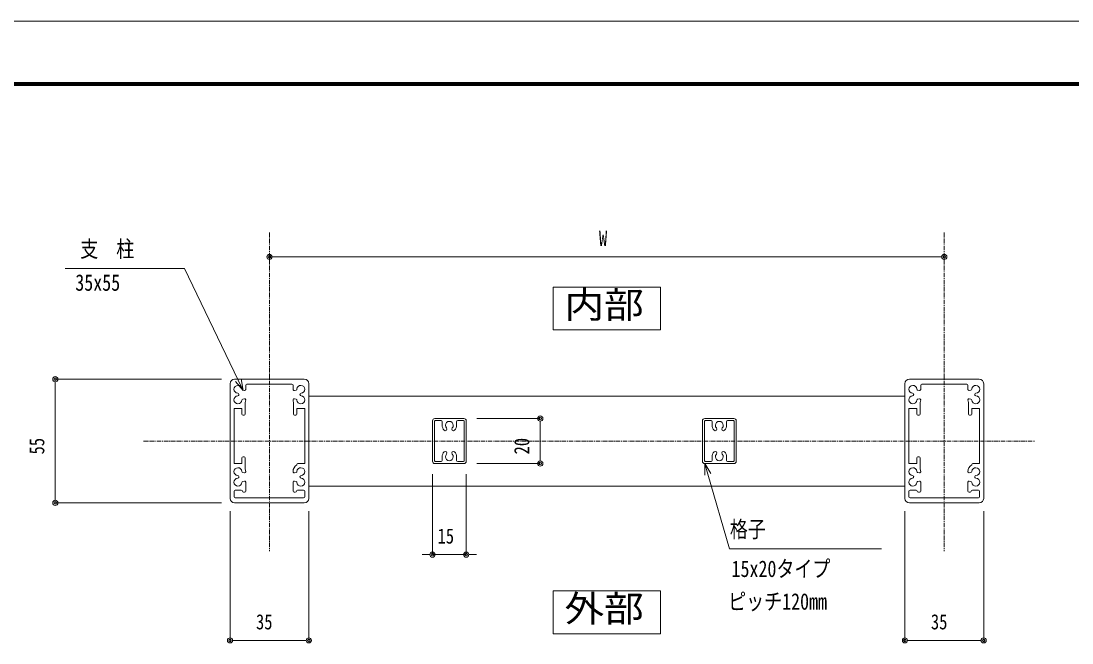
# Model space of a CAD drawing. Units: millimetres, scale not verified, with parts at other scales. Extents: x -1682 to 1682, y -1188 to 1188.
# Drawn here: x -340 to 594, y 635 to 1188 of the extents above; entities that cross this region are included whole.
import ezdxf
from ezdxf.enums import TextEntityAlignment as Align

# ---------------------------------------------------------------- set-up
doc = ezdxf.new("R2010")
doc.units = ezdxf.units.MM
doc.header["$LTSCALE"] = 3
doc.linetypes.add('USER1', pattern=[2, 1.25, -0.25, 0.25, -0.25])
for name, color, linetype, lineweight in [('0-0_0', 7, 'Continuous', 18), ('0-1_DEFPOINTS', 5, 'Continuous', 18), ('0-6_WAKU', 7, 'Continuous', 18), ('0-E_3中心線', 2, 'USER1', 18), ('0-F_41_U+FF71_U+FF99_U+FF90', 6, 'Continuous', 18), ('1-0_1手摺寸法', 3, 'Continuous', 18), ('1-1_42_U+FF71_U+FF99_U+FF90部品', 6, 'Continuous', 18), ('1-2_P4-12', 7, 'Continuous', 18)]:
    doc.layers.add(name, color=color, linetype=linetype, lineweight=lineweight)
doc.styles.add('ＭＳ ゴシック', font='')
doc.styles.get('ＭＳ ゴシック').set_extended_font_data('MS Gothic')

msp = doc.modelspace()

# ---------------------------------------------------------------- linework, layer by layer
at = {"layer": '0-0_0', "lineweight": 9}
for p, q in [((-117.151, 978.311), (-114.851, 978.311)), ((478.249, 978.311), (475.949, 978.311)), ((-309.781, 867.277), (-309.781, 864.977)), ((-142.732, 859.577), (-147.077, 868.584)), ((121.377, 832.277), (121.377, 829.977)), ((121.377, 796.877), (121.377, 799.177)), ((267.549, 794.577), (270.33, 784.972)), ((-309.781, 761.877), (-309.781, 764.177)), ((23.249, 713.58), (20.949, 713.58)), ((57.849, 713.58), (60.149, 713.58)), ((-152.151, 637.32), (-149.851, 637.32)), ((-86.751, 637.32), (-89.051, 637.32)), ((447.849, 637.32), (450.149, 637.32)), ((513.249, 637.32), (510.949, 637.32))]:
    msp.add_line(p, q, dxfattribs=at)
at = {"layer": '0-0_0'}
for points in [[(-147.077, 868.584), (-195.042, 968.014), (-301.076, 968.014)], [(270.33, 784.972), (289.49, 718.802), (424.585, 718.802)]]:
    msp.add_lwpolyline(points, dxfattribs=at)
at = {"layer": '0-0_0', "lineweight": 9}
for points in [[(-149.49, 867.42), (-142.732, 859.577), (-144.663, 869.748)], [(272.904, 785.717), (267.549, 794.577), (267.757, 784.226)]]:
    msp.add_lwpolyline(points, dxfattribs=at)
for centre, radius in [((-119.451, 978.311), 2.3), ((-119.451, 978.311), 1.15), ((480.549, 978.311), 2.3), ((480.549, 978.311), 1.15), ((-309.781, 869.577), 2.3), ((-309.781, 869.577), 1.15), ((121.377, 834.577), 2.3), ((121.377, 834.577), 1.15), ((121.377, 794.577), 2.3), ((121.377, 794.577), 1.15), ((-309.781, 759.577), 2.3), ((-309.781, 759.577), 1.15), ((25.549, 713.58), 2.3), ((25.549, 713.58), 1.15), ((55.549, 713.58), 2.3), ((55.549, 713.58), 1.15), ((-154.451, 637.32), 2.3), ((-154.451, 637.32), 1.15), ((-84.451, 637.32), 2.3), ((-84.451, 637.32), 1.15), ((445.549, 637.32), 2.3), ((445.549, 637.32), 1.15), ((515.549, 637.32), 2.3), ((515.549, 637.32), 1.15)]:
    msp.add_circle(centre, radius, dxfattribs=at)
at = {"layer": '0-1_DEFPOINTS'}
msp.add_line((1681.99, 1188.024), (-1682.01, 1188.024), dxfattribs=at)
at = {"layer": '0-6_WAKU'}
for p, q in [((1599.19, 1133.224), (-1603.21, 1133.224)), ((1598.59, 1132.624), (-1602.61, 1132.624)), ((1597.99, 1132.024), (-1602.01, 1132.024)), ((1597.39, 1131.424), (-1601.41, 1131.424)), ((1596.79, 1130.824), (-1600.81, 1130.824))]:
    msp.add_line(p, q, dxfattribs=at)
at = {"layer": '0-E_3中心線'}
for p, q in [((-119.451, 999.929), (-119.451, 716.586)), ((480.549, 999.929), (480.549, 716.586)), ((-231.327, 814.577), (561.163, 814.577))]:
    msp.add_line(p, q, dxfattribs=at)
at = {"layer": '0-F_41_U+FF71_U+FF99_U+FF90'}
for p, q in [((-150.451, 869.577), (-88.451, 869.577)), ((449.549, 869.577), (511.549, 869.577)), ((-154.451, 865.577), (-154.451, 763.577)), ((-143.13, 859.815), (-141.625, 859.55)), ((-140.451, 860.527), (-140.451, 864.177)), ((-99.451, 865.177), (-139.451, 865.177)), ((-98.451, 860.577), (-98.451, 864.177)), ((-95.772, 859.815), (-97.277, 859.55)), ((-84.451, 865.577), (-84.451, 763.577)), ((445.549, 865.577), (445.549, 763.577)), ((456.87, 859.815), (458.375, 859.55)), ((459.549, 860.527), (459.549, 864.177)), ((500.549, 865.177), (460.549, 865.177)), ((501.549, 860.577), (501.549, 864.177)), ((504.228, 859.815), (502.723, 859.55)), ((515.549, 865.577), (515.549, 763.577)), ((-146.689, 856.256), (-146.622, 855.877)), ((-146.689, 855.498), (-146.622, 855.877)), ((-143.13, 851.939), (-141.625, 852.204)), ((-95.772, 851.939), (-97.277, 852.204)), ((-92.213, 856.256), (-92.28, 855.877)), ((-92.213, 855.498), (-92.28, 855.877)), ((453.311, 856.256), (453.378, 855.877)), ((453.311, 855.498), (453.378, 855.877)), ((456.87, 851.939), (458.375, 852.204)), ((504.228, 851.939), (502.723, 852.204)), ((507.787, 856.256), (507.72, 855.877)), ((507.787, 855.498), (507.72, 855.877)), ((-150.851, 794.977), (-150.851, 843.177)), ((-150.451, 843.577), (-144.251, 843.577)), ((-143.851, 838.577), (-143.851, 843.177)), ((-140.851, 838.577), (-140.851, 848.845)), ((-98.051, 838.577), (-98.051, 848.845)), ((-95.051, 843.177), (-95.051, 838.577)), ((-88.451, 843.577), (-94.651, 843.577)), ((-88.051, 794.977), (-88.051, 843.177)), ((449.149, 794.977), (449.149, 843.177)), ((449.549, 843.577), (455.749, 843.577)), ((456.149, 838.577), (456.149, 843.177)), ((459.149, 838.577), (459.149, 848.845)), ((501.949, 838.577), (501.949, 848.845)), ((504.949, 843.177), (504.949, 838.577)), ((511.549, 843.577), (505.349, 843.577)), ((511.949, 794.977), (511.949, 843.177)), ((-141.851, 837.577), (-142.851, 837.577)), ((-96.051, 837.577), (-97.051, 837.577)), ((25.549, 832.577), (25.549, 814.577)), ((27.349, 832.177), (27.349, 814.577)), ((53.549, 834.577), (27.549, 834.577)), ((33.149, 832.777), (27.949, 832.777)), ((34.149, 831.777), (34.149, 828.577)), ((46.949, 831.777), (46.949, 828.577)), ((53.149, 832.777), (47.949, 832.777)), ((53.749, 832.177), (53.749, 814.577)), ((55.549, 832.577), (55.549, 814.577)), ((265.549, 832.577), (265.549, 814.577)), ((267.349, 832.177), (267.349, 814.577)), ((293.549, 834.577), (267.549, 834.577)), ((273.149, 832.777), (267.949, 832.777)), ((274.149, 831.777), (274.149, 828.577)), ((286.949, 831.777), (286.949, 828.577)), ((293.149, 832.777), (287.949, 832.777)), ((293.749, 832.177), (293.749, 814.577)), ((295.549, 832.577), (295.549, 814.577)), ((458.149, 837.577), (457.149, 837.577)), ((503.949, 837.577), (502.949, 837.577)), ((25.549, 796.577), (25.549, 814.577)), ((27.349, 796.977), (27.349, 814.577)), ((53.749, 796.977), (53.749, 814.577)), ((55.549, 796.577), (55.549, 814.577)), ((265.549, 796.577), (265.549, 814.577)), ((267.349, 796.977), (267.349, 814.577)), ((293.749, 796.977), (293.749, 814.577)), ((295.549, 796.577), (295.549, 814.577)), ((-150.451, 794.577), (-144.251, 794.577)), ((-143.851, 799.577), (-143.851, 794.977)), ((-141.851, 800.577), (-142.851, 800.577)), ((-140.851, 799.577), (-140.851, 789.709)), ((-88.451, 794.577), (-94.051, 794.577)), ((53.549, 794.577), (27.549, 794.577)), ((33.149, 796.377), (27.949, 796.377)), ((34.149, 797.377), (34.149, 800.577)), ((46.949, 797.377), (46.949, 800.577)), ((53.149, 796.377), (47.949, 796.377)), ((293.549, 794.577), (267.549, 794.577)), ((273.149, 796.377), (267.949, 796.377)), ((274.149, 797.377), (274.149, 800.577)), ((286.949, 797.377), (286.949, 800.577)), ((293.149, 796.377), (287.949, 796.377)), ((449.549, 794.577), (455.749, 794.577)), ((456.149, 799.577), (456.149, 794.977)), ((458.149, 800.577), (457.149, 800.577)), ((459.149, 799.577), (459.149, 789.709)), ((511.549, 794.577), (505.949, 794.577)), ((-143.13, 786.615), (-141.625, 786.35)), ((-95.772, 786.615), (-97.277, 786.35)), ((-95.051, 793.577), (-95.051, 793.38)), ((456.87, 786.615), (458.375, 786.35)), ((504.228, 786.615), (502.723, 786.35)), ((504.949, 793.577), (504.949, 793.38)), ((-146.689, 783.056), (-146.622, 782.677)), ((-146.689, 782.298), (-146.622, 782.677)), ((-143.13, 778.739), (-141.625, 779.004)), ((-140.451, 777.977), (-140.451, 769.977)), ((-98.451, 777.977), (-98.451, 769.977)), ((-95.772, 778.739), (-97.277, 779.004)), ((-92.213, 783.056), (-92.28, 782.677)), ((-92.213, 782.298), (-92.28, 782.677)), ((453.311, 783.056), (453.378, 782.677)), ((453.311, 782.298), (453.378, 782.677)), ((456.87, 778.739), (458.375, 779.004)), ((459.549, 777.977), (459.549, 769.977)), ((501.549, 777.977), (501.549, 769.977)), ((504.228, 778.739), (502.723, 779.004)), ((507.787, 783.056), (507.72, 782.677)), ((507.787, 782.298), (507.72, 782.677)), ((-150.851, 764.977), (-150.851, 769.977)), ((-149.851, 770.977), (-144.451, 770.977)), ((-142.451, 768.977), (-141.451, 768.977)), ((-96.451, 768.977), (-97.451, 768.977)), ((-89.051, 770.977), (-94.451, 770.977)), ((-88.051, 764.977), (-88.051, 769.977)), ((449.149, 764.977), (449.149, 769.977)), ((450.149, 770.977), (455.549, 770.977)), ((457.549, 768.977), (458.549, 768.977)), ((503.549, 768.977), (502.549, 768.977)), ((510.949, 770.977), (505.549, 770.977)), ((511.949, 764.977), (511.949, 769.977)), ((-150.451, 759.577), (-88.451, 759.577)), ((-89.051, 763.977), (-149.851, 763.977)), ((449.549, 759.577), (511.549, 759.577)), ((510.949, 763.977), (450.149, 763.977))]:
    msp.add_line(p, q, dxfattribs=at)
for centre, radius, start, end in [((-150.451, 865.577), 4, 90, 180), ((-88.451, 865.577), 4, 0, 90), ((449.549, 865.577), 4, 90, 180), ((511.549, 865.577), 4, 0, 90), ((-147.451, 860.577), 3.5, 2.83959, 267.16041), ((-142.956, 860.8), 1, 182.83959, 260), ((-141.451, 860.535), 1, 260, 359.59407), ((-139.451, 864.177), 1, 90, 180), ((-147.451, 860.577), 7, 359.59407, 0), ((-99.451, 864.177), 1, 0, 90), ((-91.451, 860.577), 7, 180, 180.40593), ((-97.451, 860.535), 1, 180.40593, 280), ((-95.945, 860.8), 1, 280, 357.16041), ((-91.451, 860.577), 3.5, 272.83959, 177.16041), ((452.549, 860.577), 3.5, 2.83959, 267.16041), ((457.044, 860.8), 1, 182.83959, 260), ((458.549, 860.535), 1, 260, 359.59407), ((460.549, 864.177), 1, 90, 180), ((452.549, 860.577), 7, 359.59407, 0), ((500.549, 864.177), 1, 0, 90), ((508.549, 860.577), 7, 180, 180.40593), ((502.549, 860.535), 1, 180.40593, 280), ((504.055, 860.8), 1, 280, 357.16041), ((508.549, 860.577), 3.5, 272.83959, 177.16041), ((-147.451, 851.177), 3.5, 92.83959, 357.16041), ((-147.674, 856.083), 1, 10, 87.16041), ((-147.674, 855.672), 1, 272.83959, 350), ((-142.956, 850.954), 1, 100, 177.16041), ((-141.451, 851.22), 1, 0.40593, 100), ((-147.451, 851.177), 7, 340.53705, 0.40593), ((-97.451, 851.22), 1, 80, 179.59407), ((-91.451, 851.177), 7, 179.59407, 199.46295), ((-95.945, 850.954), 1, 2.83959, 80), ((-91.451, 851.177), 3.5, 182.83959, 87.16041), ((-91.228, 856.083), 1, 92.83959, 170), ((-91.228, 855.672), 1, 190, 267.16041), ((452.549, 851.177), 3.5, 92.83959, 357.16041), ((452.326, 856.083), 1, 10, 87.16041), ((452.326, 855.672), 1, 272.83959, 350), ((457.044, 850.954), 1, 100, 177.16041), ((458.549, 851.22), 1, 0.40593, 100), ((452.549, 851.177), 7, 340.53705, 0.40593), ((502.549, 851.22), 1, 80, 179.59407), ((508.549, 851.177), 7, 179.59407, 199.46295), ((504.055, 850.954), 1, 2.83959, 80), ((508.549, 851.177), 3.5, 182.83959, 87.16041), ((508.772, 856.083), 1, 92.83959, 170), ((508.772, 855.672), 1, 190, 267.16041), ((-150.451, 843.177), 0.4, 90, 180), ((-144.251, 843.177), 0.4, 0, 90), ((-94.651, 843.177), 0.4, 90, 180), ((-88.451, 843.177), 0.4, 0, 90), ((449.549, 843.177), 0.4, 90, 180), ((455.749, 843.177), 0.4, 0, 90), ((505.349, 843.177), 0.4, 90, 180), ((511.549, 843.177), 0.4, 0, 90), ((-142.851, 838.577), 1, 180, 270), ((-141.851, 838.577), 1, 270, 0), ((-97.051, 838.577), 1, 180, 270), ((-96.051, 838.577), 1, 270, 0), ((27.549, 832.577), 2, 90, 180), ((27.949, 832.177), 0.6, 90, 180), ((33.149, 831.777), 1, 0, 90), ((40.549, 828.577), 3.5, 316.84421, 223.15579), ((47.949, 831.777), 1, 90, 180), ((53.149, 832.177), 0.6, 0, 90), ((53.549, 832.577), 2, 0, 90), ((267.549, 832.577), 2, 90, 180), ((267.949, 832.177), 0.6, 90, 180), ((273.149, 831.777), 1, 0, 90), ((280.549, 828.577), 3.5, 316.84421, 223.15579), ((287.949, 831.777), 1, 90, 180), ((293.149, 832.177), 0.6, 0, 90), ((293.549, 832.577), 2, 0, 90), ((457.149, 838.577), 1, 180, 270), ((458.149, 838.577), 1, 270, 0), ((502.949, 838.577), 1, 180, 270), ((503.949, 838.577), 1, 270, 0), ((40.549, 828.577), 6.4, 180, 223.15579), ((36.927, 825.203), 1.45, 223.80487, 42.50672), ((44.171, 825.203), 1.45, 137.49328, 316.19513), ((40.549, 828.577), 6.4, 316.84421, 0), ((280.549, 828.577), 6.4, 180, 223.15579), ((276.927, 825.203), 1.45, 223.80487, 42.50672), ((284.171, 825.203), 1.45, 137.49328, 316.19513), ((280.549, 828.577), 6.4, 316.84421, 0), ((40.549, 800.577), 6.4, 136.84421, 180), ((36.927, 803.951), 1.45, 317.49328, 136.19513), ((44.171, 803.951), 1.45, 43.80487, 222.50672), ((40.549, 800.577), 6.4, 0, 43.15579), ((280.549, 800.577), 6.4, 136.84421, 180), ((276.927, 803.951), 1.45, 317.49328, 136.19513), ((284.171, 803.951), 1.45, 43.80487, 222.50672), ((280.549, 800.577), 6.4, 0, 43.15579), ((-150.451, 794.977), 0.4, 180, 270), ((-144.251, 794.977), 0.4, 270, 0), ((-142.851, 799.577), 1, 90, 180), ((-141.851, 799.577), 1, 0, 90), ((-94.051, 793.577), 1, 90, 180), ((-88.451, 794.977), 0.4, 270, 0), ((27.549, 796.577), 2, 180, 270), ((27.949, 796.977), 0.6, 180, 270), ((33.149, 797.377), 1, 270, 0), ((40.549, 800.577), 3.5, 136.84421, 43.15579), ((47.949, 797.377), 1, 180, 270), ((53.149, 796.977), 0.6, 270, 0), ((53.549, 796.577), 2, 270, 0), ((267.549, 796.577), 2, 180, 270), ((267.949, 796.977), 0.6, 180, 270), ((273.149, 797.377), 1, 270, 0), ((280.549, 800.577), 3.5, 136.84421, 43.15579), ((287.949, 797.377), 1, 180, 270), ((293.149, 796.977), 0.6, 270, 0), ((293.549, 796.577), 2, 270, 0), ((449.549, 794.977), 0.4, 180, 270), ((455.749, 794.977), 0.4, 270, 0), ((457.149, 799.577), 1, 90, 180), ((458.149, 799.577), 1, 0, 90), ((505.949, 793.577), 1, 90, 180), ((511.549, 794.977), 0.4, 270, 0), ((-147.451, 787.377), 3.5, 2.83959, 267.16041), ((-142.956, 787.6), 1, 182.83959, 260), ((-141.451, 787.335), 1, 260, 359.59407), ((-147.451, 787.377), 7, 359.59407, 19.46295), ((-91.451, 787.377), 7, 120.94972, 180.40593), ((-97.451, 787.335), 1, 180.40593, 280), ((-95.945, 787.6), 1, 280, 357.16041), ((-91.451, 787.377), 3.5, 272.83959, 177.16041), ((452.549, 787.377), 3.5, 2.83959, 267.16041), ((457.044, 787.6), 1, 182.83959, 260), ((458.549, 787.335), 1, 260, 359.59407), ((452.549, 787.377), 7, 359.59407, 19.46295), ((508.549, 787.377), 7, 120.94972, 180.40593), ((502.549, 787.335), 1, 180.40593, 280), ((504.055, 787.6), 1, 280, 357.16041), ((508.549, 787.377), 3.5, 272.83959, 177.16041), ((-147.451, 777.977), 3.5, 92.83959, 357.16041), ((-147.674, 782.883), 1, 10, 87.16041), ((-147.674, 782.472), 1, 272.83959, 350), ((-142.956, 777.754), 1, 100, 177.16041), ((-141.451, 778.02), 1, 0.40593, 100), ((-147.451, 777.977), 7, 0, 0.40593), ((-97.451, 778.02), 1, 80, 179.59407), ((-91.451, 777.977), 7, 179.59407, 180), ((-95.945, 777.754), 1, 2.83959, 80), ((-91.451, 777.977), 3.5, 182.83959, 87.16041), ((-91.228, 782.883), 1, 92.83959, 170), ((-91.228, 782.472), 1, 190, 267.16041), ((452.549, 777.977), 3.5, 92.83959, 357.16041), ((452.326, 782.883), 1, 10, 87.16041), ((452.326, 782.472), 1, 272.83959, 350), ((457.044, 777.754), 1, 100, 177.16041), ((458.549, 778.02), 1, 0.40593, 100), ((452.549, 777.977), 7, 0, 0.40593), ((502.549, 778.02), 1, 80, 179.59407), ((508.549, 777.977), 7, 179.59407, 180), ((504.055, 777.754), 1, 2.83959, 80), ((508.549, 777.977), 3.5, 182.83959, 87.16041), ((508.772, 782.883), 1, 92.83959, 170), ((508.772, 782.472), 1, 190, 267.16041), ((-149.851, 769.977), 1, 90, 180), ((-144.451, 769.977), 1, 0, 90), ((-142.451, 769.977), 1, 180, 270), ((-141.451, 769.977), 1, 270, 0), ((-97.451, 769.977), 1, 180, 270), ((-96.451, 769.977), 1, 270, 0), ((-94.451, 769.977), 1, 90, 180), ((-89.051, 769.977), 1, 0, 90), ((450.149, 769.977), 1, 90, 180), ((455.549, 769.977), 1, 0, 90), ((457.549, 769.977), 1, 180, 270), ((458.549, 769.977), 1, 270, 0), ((502.549, 769.977), 1, 180, 270), ((503.549, 769.977), 1, 270, 0), ((505.549, 769.977), 1, 90, 180), ((510.949, 769.977), 1, 0, 90), ((-150.451, 763.577), 4, 180, 270), ((-149.851, 764.977), 1, 180, 270), ((-89.051, 764.977), 1, 270, 0), ((-88.451, 763.577), 4, 270, 0), ((449.549, 763.577), 4, 180, 270), ((450.149, 764.977), 1, 180, 270), ((510.949, 764.977), 1, 270, 0), ((511.549, 763.577), 4, 270, 0)]:
    msp.add_arc(centre, radius, start, end, dxfattribs=at)
at = {"layer": '1-0_1手摺寸法'}
for p, q in [((-119.451, 976.845), (-119.451, 978.311)), ((-114.851, 978.311), (475.949, 978.311)), ((480.549, 976.845), (480.549, 978.311)), ((-161.951, 869.577), (-309.781, 869.577)), ((-309.781, 864.977), (-309.781, 764.177)), ((65.049, 834.577), (121.377, 834.577)), ((121.377, 829.977), (121.377, 799.177)), ((65.049, 794.577), (121.377, 794.577)), ((25.549, 785.077), (25.549, 713.58)), ((55.549, 785.077), (55.549, 713.58)), ((-161.951, 759.577), (-309.781, 759.577)), ((-154.451, 752.077), (-154.451, 637.32)), ((-84.451, 752.077), (-84.451, 637.32)), ((445.549, 752.077), (445.549, 637.32)), ((515.549, 752.077), (515.549, 637.32)), ((20.949, 713.58), (16.349, 713.58)), ((55.549, 713.58), (25.549, 713.58)), ((60.149, 713.58), (64.749, 713.58)), ((-89.051, 637.32), (-149.851, 637.32)), ((450.149, 637.32), (510.949, 637.32))]:
    msp.add_line(p, q, dxfattribs=at)
at = {"layer": '1-1_42_U+FF71_U+FF99_U+FF90部品'}
for p, q in [((-84.451, 854.577), (445.549, 854.577)), ((-84.451, 774.577), (445.549, 774.577))]:
    msp.add_line(p, q, dxfattribs=at)
at = {"layer": '1-2_P4-12'}
for p, q in [((132.886, 951.323), (132.886, 913.312)), ((132.886, 681.258), (132.886, 643.247))]:
    msp.add_line(p, q, dxfattribs=at)
for points in [[(132.886, 913.312), (228.212, 913.312), (228.212, 951.323), (132.886, 951.323)], [(132.886, 643.248), (228.212, 643.248), (228.212, 681.258), (132.886, 681.258)]]:
    msp.add_lwpolyline(points, dxfattribs=at)

# ---------------------------------------------------------------- texts
at = {"layer": '0-0_0', "style": 'ＭＳ ゴシック', "width": 0.8}
for s, p in [('支\u3000柱', (-287.575, 973.716)), ('35x55', (-292.007, 943.784)), ('格子', (289.931, 724.505)), ('15x20タイプ', (291.4, 689.281)), ('ピッチ120mm', (288.386, 660.21))]:
    msp.add_text(s, height=14.66, dxfattribs=at).set_placement(p, align=Align.BOTTOM_LEFT)
at = {"layer": '1-0_1手摺寸法', "color": 7, "style": 'ＭＳ ゴシック', "width": 0.8}
for s, p in [('W', (173.54, 984.061)), ('15', (30.035, 719.33)), ('35', (-131.367, 643.07)), ('35', (468.633, 643.07))]:
    msp.add_text(s, height=13.49, dxfattribs=at).set_placement(p, align=Align.BOTTOM_LEFT)
for s, p in [('55', (-315.531, 802.661)), ('20', (115.627, 802.661))]:
    msp.add_text(s, height=13.49, rotation=90, dxfattribs=at).set_placement(p, align=Align.BOTTOM_LEFT)
at = {"layer": '1-2_P4-12', "style": 'ＭＳ ゴシック', "width": 1.1}
for s, p in [('内部', (142.946, 916.945)), ('外部', (142.946, 646.88))]:
    msp.add_text(s, height=23.46, dxfattribs=at).set_placement(p, align=Align.BOTTOM_LEFT)

doc.saveas('drawing.dxf')
